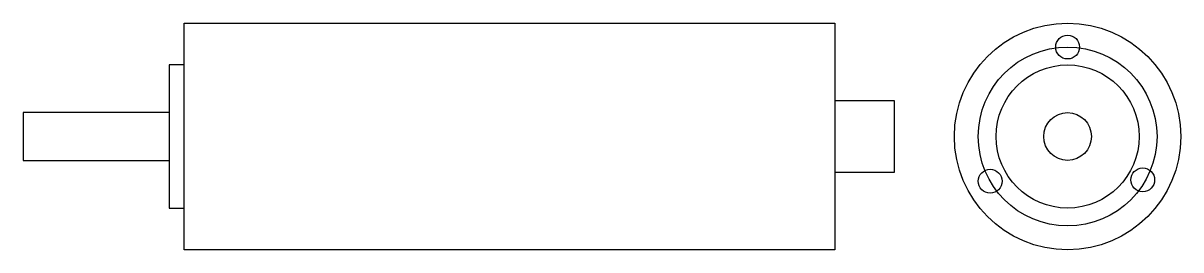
# Model space of a CAD drawing. Header units: inches. Extents: x 0 to 97.1, y 0 to 19.
import ezdxf

# ---------------------------------------------------------------- set-up
doc = ezdxf.new("R2010")
doc.units = ezdxf.units.IN
doc.header["$MEASUREMENT"] = 0

msp = doc.modelspace()

# ---------------------------------------------------------------- linework, layer by layer
msp.add_lwpolyline([(68.1, 19), (68.1, 0), (13.5, 0), (13.5, 19)], close=True)
for points in [[(13.5, 15.5), (12.25, 15.5), (12.25, 9.5), (12.25, 3.5), (13.5, 3.5)], [(68.1, 6.5), (73.1, 6.5), (73.1, 12.5), (68.1, 12.5)], [(12.25, 11.5), (0, 11.5), (0, 9.5), (0, 7.5), (12.25, 7.5)]]:
    msp.add_lwpolyline(points)
for centre, radius in [((87.636, 9.5), 9.5), ((87.636, 17), 1), ((87.636, 9.5), 7.5), ((87.636, 9.5), 6), ((87.636, 9.5), 2), ((93.937, 5.862), 1), ((81.141, 5.75), 1)]:
    msp.add_circle(centre, radius)

doc.saveas('drawing.dxf')
